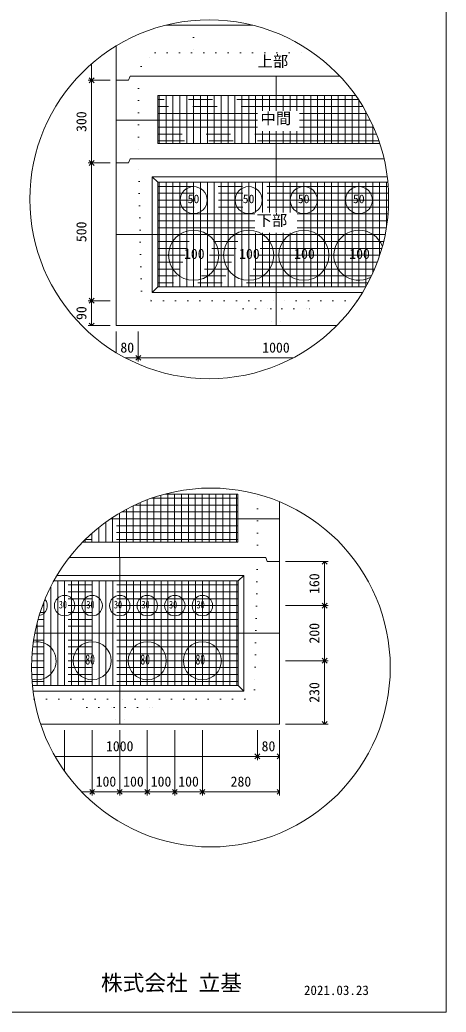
# Model space of a CAD drawing. Units: millimetres, scale not verified. Extents: x -4890 to 4890, y -2282 to 2282.
# Drawn here: x -2944 to -1830, y -1993 to 600 of the extents above; entities that cross this region are included whole.
import ezdxf
from ezdxf.enums import TextEntityAlignment as Align

# ---------------------------------------------------------------- set-up
doc = ezdxf.new("R2010")
doc.units = ezdxf.units.MM
doc.header["$LTSCALE"] = 10
for name, pattern in [('DASHED1', [1.8, 1.2, -0.6]), ('USER2', [50.8, 31.75, -6.35, 6.35, -6.35]), ('USER5', [3.185, 0.01, -3.175])]:
    doc.linetypes.add(name, pattern=pattern)
for name, color, linetype, lineweight in [('0-2_waku', 7, 'Continuous', 18), ('0-3_gaikei', 7, 'Continuous', 18), ('0-4_kakure', 7, 'DASHED1', 5), ('0-5_sunpou', 7, 'Continuous', 5), ('0-8_hole', 7, 'Continuous', 18), ('0-9_uchigawa', 6, 'Continuous', 18), ('0-E_文字１', 7, 'Continuous', 18), ('0-F_コア部分\u3000寸法補助線3', 150, 'USER2', 18), ('1-0_コア部分\u3000寸法補助線2', 150, 'USER2', 18), ('1-1_コア部分\u3000中心補助線', 1, 'Continuous', 18), ('1-2_コア部分\u3000寸法補助線', 7, 'USER2', 5), ('1-3_uchigawa2', 6, 'USER2', 18)]:
    doc.layers.add(name, color=color, linetype=linetype, lineweight=lineweight)
doc.styles.add('ＭＳ ゴシック', font='')
doc.styles.get('ＭＳ ゴシック').set_extended_font_data('MS Gothic')

# ---------------------------------------------------------------- blocks, each defined once
blk = doc.blocks.new('_Open90')
at = {"layer": '0-5_sunpou'}
blk.add_line((0, 0), (-1, 0), dxfattribs=at)
blk.add_lwpolyline([(-0.5, 0.5), (0, 0), (-0.5, -0.5)], dxfattribs=at)

msp = doc.modelspace()

# ---------------------------------------------------------------- linework, layer by layer
at = {"layer": '0-2_waku'}
for p in [(-1830.06, 2281.94), (-4890.06, -1993.06), (-4890.06, -1993.06), (-4890.06, -1993.06), (-4890.06, -1993.06)]:
    msp.add_line(p, (-1830.06, -1993.06), dxfattribs=at)
at = {"layer": '0-3_gaikei'}
for p, q in [((-2562.8, 586.3), (-2508.76, 586.3)), ((-2562.8, 586.3), (-2508.76, 586.3)), ((-2562.8, 586.3), (-2508.76, 586.3)), ((-2335.7, 586.3), (-2562.8, 586.3)), ((-2562.76, 586.3), (-2335.7, 586.3)), ((-2562.76, 586.3), (-2335.7, 586.3)), ((-2692.36, 442.3), (-2692.36, 532.31)), ((-2692.36, 442.3), (-2692.36, -198.5)), ((-2659.96, 442.3), (-2692.36, 442.3)), ((-2659.96, 442.3), (-2692.36, 442.3)), ((-2656.36, 453.1), (-2659.96, 442.3)), ((-2274.14, 453.1), (-2655.74, 453.1)), ((-2108.16, 453.1), (-2274.76, 453.1)), ((-2656.36, 237.1), (-2659.96, 226.3)), ((-2274.14, 237.1), (-2655.74, 237.1)), ((-1992.45, 237.1), (-2274.76, 237.1)), ((-2659.96, 226.3), (-2692.36, 226.3)), ((-2659.96, 226.3), (-2692.36, 226.3)), ((-2692.36, -198.5), (-2116.05, -198.5)), ((-2692.36, -198.5), (-2116.05, -198.5)), ((-2692.36, -198.5), (-2116.05, -198.5)), ((-2265.65, -1017.09), (-2265.65, -659.13)), ((-2301.65, -804.69), (-2298.05, -815.49)), ((-2265.65, -815.49), (-2298.05, -815.49))]:
    msp.add_line(p, q, dxfattribs=at)
for points in [[(-2889.97, -1240.29), (-2265.65, -1240.29), (-2265.65, -815.49)], [(-2880.82, -1240.29), (-2265.65, -1240.29), (-2265.65, -815.49)], [(-2301.65, -804.69), (-2683.25, -804.69), (-2815.32, -804.69)]]:
    msp.add_lwpolyline(points, dxfattribs=at)
at = {"layer": '0-4_kakure', "linetype": 'USER5', "lineweight": 18}
for p, q in [((-2490.76, 586.3), (-2490.76, 598.42)), ((-2490.76, 586.3), (-2490.76, 514.3)), ((-2626.94, 478.3), (-2590.94, 514.3)), ((-2590.94, 514.3), (-2178.66, 514.3)), ((-2626.94, 478.3), (-2634.14, 453.1)), ((-2634.14, 453.1), (-2634.14, 237.1)), ((-2626.71, -108.5), (-2634.14, 237.1)), ((-2626.71, -108.5), (-2600.96, -133.7)), ((-2600.96, -133.7), (-2274.14, -133.7)), ((-2360.54, -155.3), (-2382.14, -133.7)), ((-2360.54, -155.3), (-2288.54, -155.3)), ((-2288.54, -155.3), (-2285.66, -198.5)), ((-2062.5, -133.7), (-2274.14, -133.7)), ((-2259.74, -155.3), (-2262.62, -198.5)), ((-2259.74, -155.3), (-2187.74, -155.3)), ((-2187.74, -155.3), (-2166.14, -133.7)), ((-2323.25, -804.69), (-2323.25, -639.55)), ((-2323.25, -804.69), (-2330.69, -1150.29)), ((-2330.69, -1150.29), (-2356.43, -1175.49)), ((-2906.49, -1175.49), (-2683.25, -1175.49)), ((-2769.65, -1197.09), (-2791.25, -1175.49)), ((-2356.43, -1175.49), (-2683.25, -1175.49)), ((-2596.85, -1197.09), (-2575.25, -1175.49)), ((-2769.65, -1197.09), (-2697.65, -1197.09)), ((-2697.65, -1197.09), (-2694.77, -1240.29)), ((-2668.85, -1197.09), (-2671.73, -1240.29)), ((-2668.85, -1197.09), (-2596.85, -1197.09))]:
    msp.add_line(p, q, dxfattribs=at)
at = {"layer": '0-5_sunpou', "color": 150, "lineweight": 18}
for p, q in [((-2756.67, 485.42), (-2756.67, 455.26)), ((-2708.2, 442.3), (-2766.03, 442.3)), ((-2724.04, 442.3), (-2766.03, 442.3)), ((-2756.67, 429.34), (-2756.67, 239.26)), ((-2708.2, 226.3), (-2766.03, 226.3)), ((-2708.2, 226.3), (-2766.03, 226.3)), ((-2756.67, 213.34), (-2756.67, -120.74)), ((-2708.2, -133.7), (-2766.03, -133.7)), ((-2724.04, -133.7), (-2766.03, -133.7)), ((-2756.67, -146.66), (-2756.67, -185.54)), ((-2708.2, -198.5), (-2766.03, -198.5)), ((-2692.36, -214.34), (-2692.36, -269.55)), ((-2634.76, -214.34), (-2634.76, -292.4)), ((-2634.76, -214.34), (-2634.76, -292.4)), ((-2668.57, -283.04), (-2647.72, -283.04)), ((-2621.8, -283.04), (-2229.93, -283.04)), ((-2249.81, -815.49), (-2138.5, -815.49)), ((-2147.86, -828.45), (-2147.86, -917.73)), ((-2249.81, -930.69), (-2138.5, -930.69)), ((-2249.81, -930.69), (-2138.5, -930.69)), ((-2147.86, -943.65), (-2147.86, -1061.73)), ((-2249.81, -1074.69), (-2138.5, -1074.69)), ((-2249.81, -1074.69), (-2138.5, -1074.69)), ((-2147.86, -1087.65), (-2147.86, -1227.33)), ((-2249.81, -1240.29), (-2138.5, -1240.29)), ((-2827.25, -1256.13), (-2827.25, -1363.93)), ((-2755.25, -1256.13), (-2755.25, -1426.58)), ((-2755.25, -1256.13), (-2755.25, -1426.58)), ((-2683.25, -1256.13), (-2683.25, -1426.58)), ((-2683.25, -1256.13), (-2683.25, -1426.58)), ((-2611.25, -1256.13), (-2611.25, -1426.58)), ((-2611.25, -1256.13), (-2611.25, -1426.58)), ((-2539.25, -1256.13), (-2539.25, -1426.58)), ((-2539.25, -1256.13), (-2539.25, -1426.58)), ((-2467.25, -1256.13), (-2467.25, -1426.58)), ((-2467.25, -1256.13), (-2467.25, -1426.58)), ((-2323.25, -1256.13), (-2323.25, -1334.19)), ((-2323.25, -1256.13), (-2323.25, -1334.19)), ((-2265.65, -1256.13), (-2265.65, -1334.19)), ((-2265.65, -1256.13), (-2265.65, -1426.58)), ((-2852.22, -1324.83), (-2336.21, -1324.83)), ((-2310.29, -1324.83), (-2278.61, -1324.83)), ((-2783.12, -1417.22), (-2768.21, -1417.22)), ((-2742.29, -1417.22), (-2696.21, -1417.22)), ((-2670.29, -1417.22), (-2624.21, -1417.22)), ((-2598.29, -1417.22), (-2552.21, -1417.22)), ((-2526.29, -1417.22), (-2480.21, -1417.22)), ((-2454.29, -1417.22), (-2278.61, -1417.22))]:
    msp.add_line(p, q, dxfattribs=at)
for centre in [(-2449.25, 131.38), (-2445.04, -1092.34)]:
    msp.add_circle(centre, 468.88, dxfattribs=at)
at = {"layer": '0-8_hole'}
for centre, radius in [((-2490.14, 129.1), 35.28), ((-2346.14, 129.1), 35.28), ((-2202.14, 129.1), 35.28), ((-2058.14, 129.1), 35.28), ((-2490.14, -14.9), 65.52), ((-2346.14, -14.9), 65.52), ((-2202.14, -14.9), 65.52), ((-2827.25, -930.69), 26.64), ((-2755.25, -930.69), 26.64), ((-2683.25, -930.69), 26.64), ((-2611.25, -930.69), 26.64), ((-2539.25, -930.69), 26.64), ((-2467.25, -930.69), 26.64), ((-2755.25, -1074.69), 49.68), ((-2611.25, -1074.69), 49.68), ((-2467.25, -1074.69), 49.68)]:
    msp.add_circle(centre, radius, dxfattribs=at)
for centre, radius, start, end in [((-2058.14, -14.9), 65.52, 20.66629, 298.32089), ((-2899.25, -930.69), 26.64, 281.59033, 39.2294), ((-2899.25, -1074.69), 49.68, 253.99064, 101.55918)]:
    msp.add_arc(centre, radius, start, end, dxfattribs=at)
at = {"layer": '0-9_uchigawa'}
for p, q in [((-2598.14, 190.3), (-2583.74, 175.9)), ((-2598.14, -112.1), (-2598.14, 190.3)), ((-2583.74, 175.9), (-2274.14, 175.9)), ((-2583.74, -97.7), (-2583.74, 175.9)), ((-2274.14, 175.9), (-1982.49, 175.9)), ((-2598.14, -112.1), (-2583.74, -97.7)), ((-2583.74, -97.7), (-2040.15, -97.7)), ((-2598.14, -112.1), (-2048.55, -112.1)), ((-2359.25, -1153.89), (-2359.25, -851.49)), ((-2373.65, -1139.49), (-2373.65, -865.89)), ((-2911.54, -1139.49), (-2373.65, -1139.49)), ((-2359.25, -1153.89), (-2373.65, -1139.49)), ((-2909.86, -1153.89), (-2359.25, -1153.89))]:
    msp.add_line(p, q, dxfattribs=at)
for points in [[(-2598.14, 190.3), (-2274.14, 190.3), (-1984.09, 190.3)], [(-2855.61, -865.89), (-2683.25, -865.89), (-2373.65, -865.89), (-2359.25, -851.49)], [(-2847.34, -851.49), (-2683.25, -851.49), (-2359.25, -851.49)]]:
    msp.add_lwpolyline(points, dxfattribs=at)
at = {"layer": '0-F_コア部分\u3000寸法補助線3'}
for p, q in [((-2580.14, 276.7), (-2580.14, 402.7)), ((-2544.14, 276.7), (-2544.14, 402.7)), ((-2508.14, 276.7), (-2508.14, 402.7)), ((-2472.14, 276.7), (-2472.14, 402.7)), ((-2436.14, 276.7), (-2436.14, 402.7)), ((-2400.14, 276.7), (-2400.14, 402.7)), ((-2364.14, 276.7), (-2364.14, 402.7)), ((-2328.14, 276.7), (-2328.14, 402.7)), ((-2292.14, 362.93), (-2292.14, 402.7)), ((-2256.14, 362.93), (-2256.14, 402.7)), ((-2220.14, 362.93), (-2220.14, 402.7)), ((-2184.14, 276.7), (-2184.14, 402.7)), ((-2148.14, 276.7), (-2148.14, 402.7)), ((-2112.14, 276.7), (-2112.14, 402.7)), ((-2076.14, 276.7), (-2076.14, 402.7)), ((-2323.14, 355.9), (-2583.74, 355.9)), ((-2037.63, 355.9), (-2212.98, 355.9)), ((-2040.14, 276.7), (-2040.14, 360.46)), ((-2323.14, 319.9), (-2583.74, 319.9)), ((-2019.94, 319.9), (-2212.98, 319.9)), ((-2292.14, 276.7), (-2292.14, 309.03)), ((-2256.14, 276.7), (-2256.14, 309.03)), ((-2220.14, 276.7), (-2220.14, 309.03)), ((-2004.14, 276.7), (-2004.14, 278.77)), ((-1981.59, 165.1), (-2583.74, 165.1)), ((-2580.14, -97.7), (-2580.14, 175.9)), ((-2544.14, -97.7), (-2544.14, 175.9)), ((-2508.14, -97.7), (-2508.14, 175.9)), ((-2472.14, -97.7), (-2472.14, 175.9)), ((-2436.14, -97.7), (-2436.14, 175.9)), ((-2400.14, -97.7), (-2400.14, 175.9)), ((-2364.14, -97.7), (-2364.14, 175.9)), ((-2328.14, 97.13), (-2328.14, 175.9)), ((-2292.14, 97.13), (-2292.14, 175.9)), ((-2256.14, 97.13), (-2256.14, 175.9)), ((-2220.14, 97.13), (-2220.14, 175.9)), ((-2184.14, -97.7), (-2184.14, 175.9)), ((-2148.14, -97.7), (-2148.14, 175.9)), ((-2112.14, -97.7), (-2112.14, 175.9)), ((-2076.14, -97.7), (-2076.14, 175.9)), ((-2040.14, -97.7), (-2040.14, 175.9)), ((-2004.14, -16.01), (-2004.14, 175.9)), ((-1980.38, 129.1), (-2583.74, 129.1)), ((-2329.76, 93.1), (-2583.74, 93.1)), ((-1981.94, 93.1), (-2219.6, 93.1)), ((-2329.76, 57.1), (-2583.74, 57.1)), ((-1986.3, 57.1), (-2219.6, 57.1)), ((-2328.14, -97.7), (-2328.14, 43.23)), ((-2292.14, -97.7), (-2292.14, 43.23)), ((-2256.14, -97.7), (-2256.14, 43.23)), ((-2220.14, -97.7), (-2220.14, 43.23)), ((-1993.53, 21.1), (-2583.74, 21.1)), ((-2003.78, -14.9), (-2583.74, -14.9)), ((-2017.26, -50.9), (-2583.74, -50.9)), ((-2034.28, -86.9), (-2583.74, -86.9)), ((-2593.87, -765.09), (-2593.87, -647.7)), ((-2557.87, -765.09), (-2557.87, -639.09)), ((-2521.87, -765.09), (-2521.87, -639.09)), ((-2485.87, -765.09), (-2485.87, -639.09)), ((-2449.87, -765.09), (-2449.87, -639.09)), ((-2413.87, -765.09), (-2413.87, -639.09)), ((-2377.87, -765.09), (-2377.87, -639.09)), ((-2629.87, -765.09), (-2629.87, -661.42)), ((-2701.87, -765.09), (-2701.87, -700.05)), ((-2374.27, -685.89), (-2678.81, -685.89)), ((-2665.87, -765.09), (-2665.87, -678.71)), ((-2374.27, -721.89), (-2732.47, -721.89)), ((-2737.87, -765.09), (-2737.87, -726.14)), ((-2773.87, -765.09), (-2773.87, -758.09)), ((-2373.65, -876.69), (-2861.39, -876.69)), ((-2845.25, -1139.49), (-2845.25, -865.89)), ((-2809.25, -1139.49), (-2809.25, -865.89)), ((-2773.25, -1139.49), (-2773.25, -865.89)), ((-2737.25, -1139.49), (-2737.25, -865.89)), ((-2701.25, -1139.49), (-2701.25, -865.89)), ((-2665.25, -1139.49), (-2665.25, -865.89)), ((-2629.25, -1139.49), (-2629.25, -865.89)), ((-2593.25, -1139.49), (-2593.25, -865.89)), ((-2557.25, -1139.49), (-2557.25, -865.89)), ((-2521.25, -1139.49), (-2521.25, -865.89)), ((-2485.25, -1139.49), (-2485.25, -865.89)), ((-2449.25, -1139.49), (-2449.25, -865.89)), ((-2413.25, -1139.49), (-2413.25, -865.89)), ((-2377.25, -1139.49), (-2377.25, -865.89)), ((-2881.25, -1139.49), (-2881.25, -920.38)), ((-2373.65, -912.69), (-2878.14, -912.69)), ((-2373.65, -948.69), (-2891.38, -948.69)), ((-2373.65, -984.69), (-2901.4, -984.69)), ((-2373.65, -1020.69), (-2908.42, -1020.69)), ((-2373.65, -1056.69), (-2912.56, -1056.69)), ((-2373.65, -1092.69), (-2913.92, -1092.69)), ((-2373.65, -1128.69), (-2912.51, -1128.69))]:
    msp.add_line(p, q, dxfattribs=at)
at = {"layer": '1-0_コア部分\u3000寸法補助線2'}
for p, q in [((-2562.14, 276.7), (-2562.14, 402.7)), ((-2526.14, 276.7), (-2526.14, 402.7)), ((-2490.14, 276.7), (-2490.14, 402.7)), ((-2454.14, 276.7), (-2454.14, 402.7)), ((-2382.14, 276.7), (-2382.14, 402.7)), ((-2310.14, 362.93), (-2310.14, 402.7)), ((-2238.14, 362.93), (-2238.14, 402.7)), ((-2166.14, 276.7), (-2166.14, 402.7)), ((-2094.14, 276.7), (-2094.14, 402.7)), ((-2047.97, 373.9), (-2583.74, 373.9)), ((-2022.14, 276.7), (-2022.14, 324.83)), ((-2012.48, 301.9), (-2583.74, 301.9)), ((-2310.14, 276.7), (-2310.14, 309.03)), ((-2238.14, 276.7), (-2238.14, 309.03)), ((-2526.14, -97.7), (-2526.14, 175.9)), ((-2490.14, -97.7), (-2490.14, 175.9)), ((-2454.14, -97.7), (-2454.14, 175.9)), ((-2382.14, -97.7), (-2382.14, 175.9)), ((-2310.14, 97.13), (-2310.14, 175.9)), ((-2238.14, 97.13), (-2238.14, 175.9)), ((-2166.14, -97.7), (-2166.14, 175.9)), ((-2094.14, -97.7), (-2094.14, 175.9)), ((-2022.14, -62.07), (-2022.14, 175.9)), ((-1980.64, 147.1), (-2583.74, 147.1)), ((-2329.76, 75.1), (-2583.74, 75.1)), ((-1983.77, 75.1), (-2219.6, 75.1)), ((-2310.14, -97.7), (-2310.14, 43.23)), ((-2238.14, -97.7), (-2238.14, 43.23)), ((-1998.27, 3.1), (-2583.74, 3.1)), ((-2025.3, -68.9), (-2583.74, -68.9)), ((-2575.87, -765.09), (-2575.87, -642.08)), ((-2503.87, -765.09), (-2503.87, -639.09)), ((-2431.87, -765.09), (-2431.87, -639.09)), ((-2647.87, -765.09), (-2647.87, -669.6)), ((-2374.27, -667.89), (-2644.27, -667.89)), ((-2719.87, -765.09), (-2719.87, -712.44)), ((-2374.27, -739.89), (-2754.28, -739.89)), ((-2863.25, -1139.49), (-2863.25, -880.33)), ((-2791.25, -1139.49), (-2791.25, -865.89)), ((-2719.25, -1139.49), (-2719.25, -865.89)), ((-2647.25, -1139.49), (-2647.25, -865.89)), ((-2575.25, -1139.49), (-2575.25, -865.89)), ((-2503.25, -1139.49), (-2503.25, -865.89)), ((-2431.25, -1139.49), (-2431.25, -865.89)), ((-2373.65, -894.69), (-2870.23, -894.69)), ((-2899.25, -1139.49), (-2899.25, -975.97)), ((-2373.65, -966.69), (-2896.77, -966.69)), ((-2373.65, -1038.69), (-2910.84, -1038.69)), ((-2373.65, -1110.69), (-2913.56, -1110.69))]:
    msp.add_line(p, q, dxfattribs=at)
at = {"layer": '1-1_コア部分\u3000中心補助線'}
for p, q in [((-2274.14, 362.93), (-2274.14, 453.1)), ((-2323.14, 337.9), (-2692.36, 337.9)), ((-2028.31, 337.9), (-2212.98, 337.9)), ((-2274.14, 237.1), (-2274.14, 309.03)), ((-2274.14, 97.13), (-2274.14, 237.1)), ((-2691.74, 39.1), (-1989.55, 39.1)), ((-2274.14, -198.5), (-2274.14, 43.23)), ((-2683.87, -804.69), (-2683.87, -688.84)), ((-2266.88, -703.89), (-2707.64, -703.89)), ((-2683.25, -1240.29), (-2683.25, -804.69)), ((-2905.27, -1002.69), (-2265.65, -1002.69))]:
    msp.add_line(p, q, dxfattribs=at)
at = {"layer": '1-2_コア部分\u3000寸法補助線'}
for p, q in [((-2059.41, 391.9), (-2583.74, 391.9)), ((-2562.14, 276.7), (-2562.14, 402.7)), ((-2490.14, 276.7), (-2490.14, 402.7)), ((-2418.14, 276.7), (-2418.14, 402.7)), ((-2346.14, 276.7), (-2346.14, 402.7)), ((-2202.14, 276.7), (-2202.14, 402.7)), ((-2130.14, 276.7), (-2130.14, 402.7)), ((-2058.14, 276.7), (-2058.14, 389.99)), ((-2005.88, 283.9), (-2583.74, 283.9)), ((-2562.14, -97.7), (-2562.14, 175.9)), ((-2490.14, -97.7), (-2490.14, 175.9)), ((-2418.14, -97.7), (-2418.14, 175.9)), ((-2346.14, -97.7), (-2346.14, 175.9)), ((-2202.14, -97.7), (-2202.14, 175.9)), ((-2130.14, -97.7), (-2130.14, 175.9)), ((-2058.14, -97.7), (-2058.14, 175.9)), ((-1986.14, 58.07), (-1986.14, 175.9)), ((-1980.81, 111.1), (-2583.74, 111.1)), ((-2010.1, -32.9), (-2583.74, -32.9)), ((-2539.87, -765.09), (-2539.87, -639.09)), ((-2467.87, -765.09), (-2467.87, -639.09)), ((-2395.87, -765.09), (-2395.87, -639.09)), ((-2611.87, -765.09), (-2611.87, -654.14)), ((-2374.27, -649.89), (-2600.24, -649.89)), ((-2755.87, -765.09), (-2755.87, -741.29)), ((-2374.27, -757.89), (-2773.66, -757.89)), ((-2827.25, -1139.49), (-2827.25, -865.89)), ((-2755.25, -1139.49), (-2755.25, -865.89)), ((-2611.25, -1139.49), (-2611.25, -865.89)), ((-2539.25, -1139.49), (-2539.25, -865.89)), ((-2467.25, -1139.49), (-2467.25, -865.89)), ((-2395.25, -1139.49), (-2395.25, -865.89)), ((-2373.65, -930.69), (-2885.18, -930.69)), ((-2899.25, -1139.49), (-2899.25, -975.97)), ((-2373.65, -1074.69), (-2913.59, -1074.69))]:
    msp.add_line(p, q, dxfattribs=at)
at = {"layer": '1-3_uchigawa2'}
for p, q in [((-2583.74, 402.7), (-2274.14, 402.7)), ((-2583.74, 402.7), (-2583.74, 276.7)), ((-2066.85, 402.7), (-2274.14, 402.7)), ((-2583.74, 276.7), (-2274.14, 276.7)), ((-2003.46, 276.7), (-2274.14, 276.7)), ((-2374.27, -639.09), (-2565.09, -639.09)), ((-2374.27, -639.09), (-2374.27, -765.09)), ((-2780.83, -765.09), (-2683.87, -765.09)), ((-2374.27, -765.09), (-2683.87, -765.09))]:
    msp.add_line(p, q, dxfattribs=at)

# ---------------------------------------------------------------- block references
at = {"layer": '0-5_sunpou', "xscale": 12.96, "yscale": 12.96}
for p, rotation in [((-2756.67, 442.3), 270), ((-2756.67, 442.3), 90), ((-2756.67, 226.3), 270), ((-2756.67, 226.3), 90), ((-2756.67, -133.7), 270), ((-2756.67, -133.7), 90), ((-2756.67, -198.5), 270), ((-2634.76, -283.04), 180), ((-2147.86, -815.49), 90), ((-2147.86, -930.69), 270), ((-2147.86, -930.69), 90), ((-2147.86, -1074.69), 270), ((-2147.86, -1074.69), 90), ((-2147.86, -1240.29), 270), ((-2323.25, -1324.83), 180), ((-2755.25, -1417.22), 180), ((-2683.25, -1417.22), 180), ((-2611.25, -1417.22), 180), ((-2539.25, -1417.22), 180), ((-2467.25, -1417.22), 180)]:
    msp.add_blockref('_Open90', p, dxfattribs=dict(at, rotation=rotation))
for p in [(-2634.76, -283.04), (-2323.25, -1324.83), (-2265.65, -1324.83), (-2755.25, -1417.22), (-2683.25, -1417.22), (-2611.25, -1417.22), (-2539.25, -1417.22), (-2467.25, -1417.22), (-2265.65, -1417.22)]:
    msp.add_blockref('_Open90', p, dxfattribs=at)

# ---------------------------------------------------------------- texts
at = {"layer": '0-5_sunpou', "style": 'ＭＳ ゴシック'}
for s, p in [('300', (-2762.43, 307.3)), ('500', (-2762.43, 19.3)), ('90', (-2762.43, -184.1)), ('160', (-2153.62, -900.09)), ('200', (-2153.62, -1029.69)), ('230', (-2153.62, -1184.49))]:
    msp.add_text(s, height=26.39, rotation=90, dxfattribs=at).set_placement(p, align=Align.BOTTOM_LEFT)
for s, p in [('80', (-2681.56, -277.28)), ('1000', (-2310.76, -277.28)), ('1000', (-2719.25, -1319.07)), ('80', (-2312.45, -1319.07)), ('100', (-2746.25, -1411.46)), ('100', (-2674.25, -1411.46)), ('100', (-2602.25, -1411.46)), ('100', (-2530.25, -1411.46)), ('280', (-2393.45, -1411.46))]:
    msp.add_text(s, height=26.39, dxfattribs=at).set_placement(p, align=Align.BOTTOM_LEFT)
at = {"layer": '0-E_文字１', "style": 'ＭＳ ゴシック'}
for s, height, p in [('上部', 29.33, (-2322.95, 468.67)), ('中間', 29.33, (-2315.23, 319.2)), ('50', 22.43, (-2505.69, 114.46)), ('50', 22.43, (-2361.69, 114.46)), ('50', 22.43, (-2217.69, 114.46)), ('50', 22.43, (-2073.69, 114.46)), ('下部', 29.33, (-2325.46, 52.94)), ('100', 26.39, (-2515.3, -32.31)), ('100', 26.39, (-2371.3, -32.31)), ('100', 26.39, (-2227.3, -32.31)), ('100', 26.39, (-2083.3, -32.31)), ('株式会社 立基', 41.57, (-2732.28, -1949.58)), ('2021.03.23', 24.94, (-2201.77, -1955.79))]:
    msp.add_text(s, height=height, dxfattribs=at).set_placement(p, align=Align.BOTTOM_LEFT)
at = {"layer": '0-E_文字１', "style": 'ＭＳ ゴシック', "width": 0.7}
for s, height, p in [('30', 20.19, (-2842.38, -944.03)), ('30', 20.19, (-2770.38, -944.03)), ('30', 20.19, (-2698.38, -944.03)), ('30', 20.19, (-2626.38, -944.03)), ('30', 20.19, (-2554.38, -944.03)), ('30', 20.19, (-2482.38, -944.03)), ('80', 26.39, (-2773.3, -1092.46)), ('80', 26.39, (-2629.3, -1092.46)), ('80', 26.39, (-2485.3, -1092.46))]:
    msp.add_text(s, height=height, dxfattribs=at).set_placement(p, align=Align.BOTTOM_LEFT)

doc.saveas('drawing.dxf')
